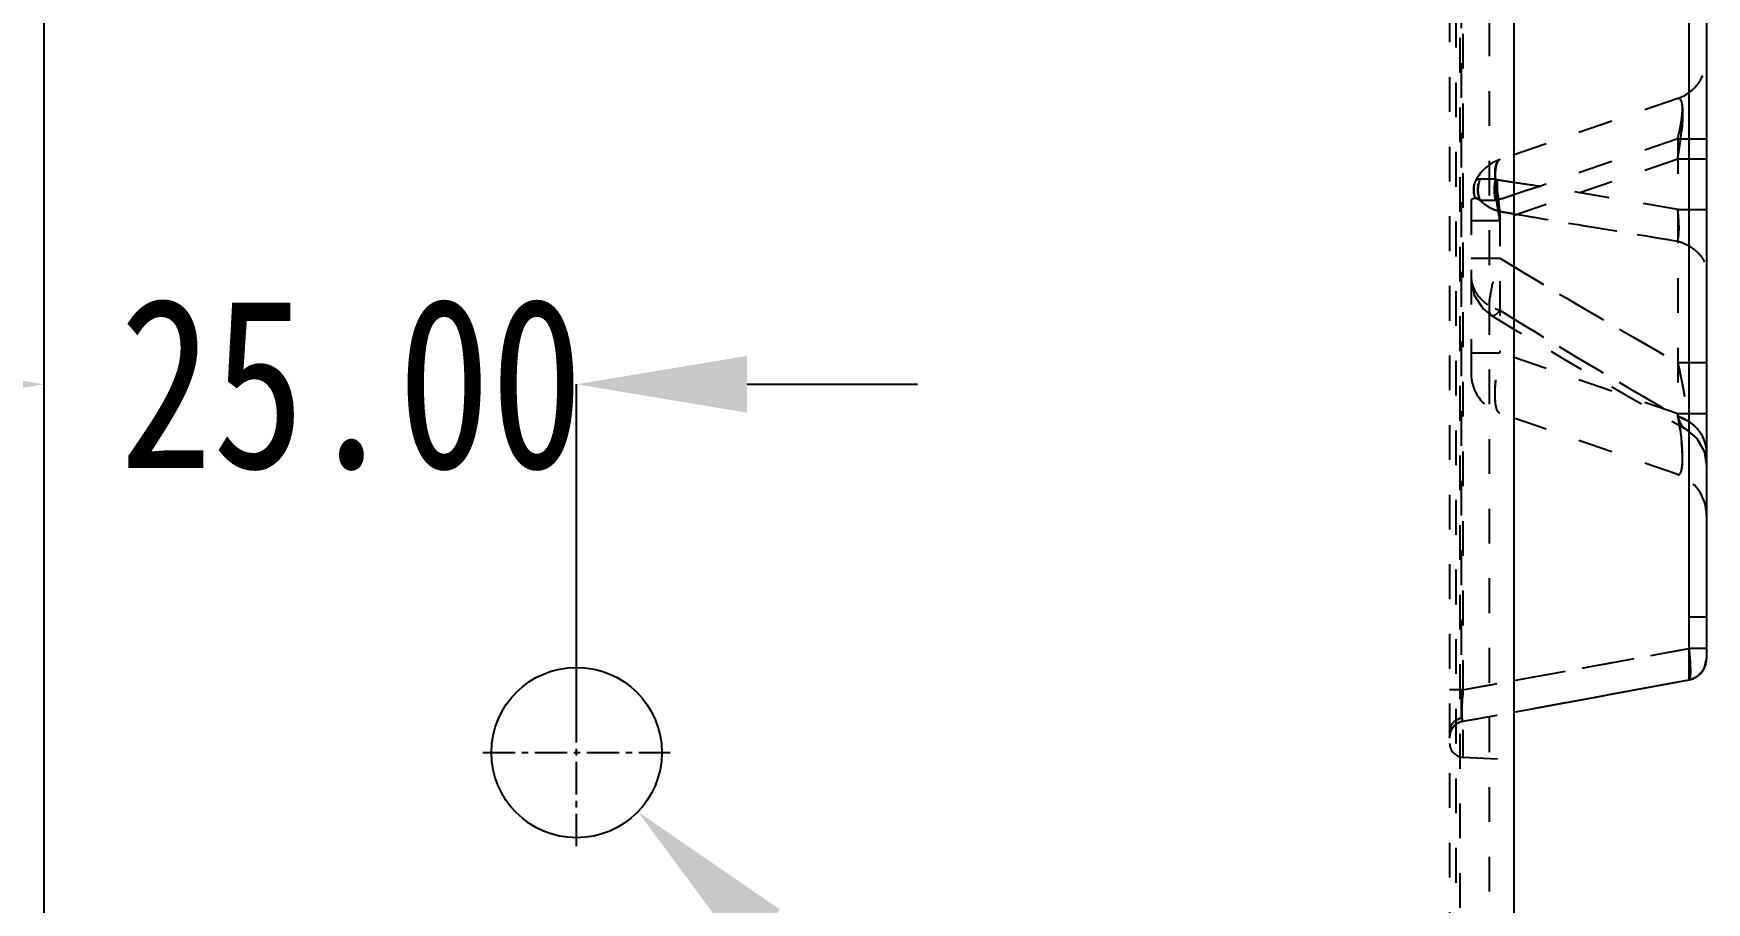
# Model space of a CAD drawing. Header units: millimetres. Extents: x 2141 to 4292, y -4498 to 2648.
# Drawn here: x 3229.7 to 3308.2, y -874.8 to -834 of the extents above; entities that cross this region are included whole.
import ezdxf

# ---------------------------------------------------------------- set-up
doc = ezdxf.new("R2010")
doc.units = ezdxf.units.MM
doc.header["$LTSCALE"] = 16.335
doc.header["$PDMODE"] = 3
doc.header["$PDSIZE"] = 0.3125
doc.linetypes.add('CENTER', pattern=[0.6, 0.375, -0.075, 0.075, -0.075])
doc.linetypes.add('HIDDEN', pattern=[0.2, 0.1, -0.1])
doc.layers.get('0').update_dxf_attribs({"linetype": 'CONTINUOUS'})
doc.layers.get('Defpoints').update_dxf_attribs({"linetype": 'CONTINUOUS'})
doc.layers.add('11', color=7, linetype='CONTINUOUS')
doc.styles.get("Standard").update_dxf_attribs({"font": 'txt', "width": 0.8})
doc.dimstyles.get("Standard").update_dxf_attribs({"dimtxt": 0.15625, "dimasz": 0.1875, "dimexe": 0.125, "dimexo": 0.0625, "dimtad": 0, "dimtih": 1, "dimtoh": 1, "dimdsep": 46, "dimtxsty": 'Standard', "dimcen": 0.09, "dimadec": 0, "dimazin": 0, "dimtp": 0.01, "dimtm": 0.01, "dimtfac": 1, "dimtofl": 0, "dimtmove": 0, "dimatfit": 3, "dimfxl": 0, "dimtolj": 1, "dimarcsym": 0})

# ---------------------------------------------------------------- blocks, each defined once
blk = doc.blocks.new('*D36')
at = {"color": 4, "lineweight": -2}
for p, q in [((3222.177, -850.43), (3214.177, -850.43)), ((3230.177, -859.087), (3230.177, -850.43)), ((3255.177, -865.772), (3255.177, -850.43)), ((3263.177, -850.43), (3271.177, -850.43))]:
    blk.add_line(p, q, dxfattribs=at)
at = {"color": 4}
for points in [[(3222.177, -849.097), (3222.177, -851.763), (3230.177, -850.43)], [(3263.177, -849.097), (3263.177, -851.763), (3255.177, -850.43)]]:
    blk.add_solid(points, dxfattribs=at)
at = {"layer": 'Defpoints', "color": 0}
for p in [(3230.177, -850.43), (3230.177, -859.087), (3255.177, -865.772)]:
    blk.add_point(p, dxfattribs=at)
at = {"color": 6, "insert": (3244.606, -850.43), "char_height": 8, "attachment_point": 5}
blk.add_mtext('\\A1;25.00', dxfattribs=at)
blk = doc.blocks.new('*D37')
at = {"color": 4, "lineweight": -2}
blk.add_line((3269.564, -881.611), (3263.809, -876.054), dxfattribs=at)
at = {"color": 4}
blk.add_solid([(3264.736, -875.094), (3262.883, -877.013), (3258.055, -870.496)], dxfattribs=at)
at = {"layer": 'Defpoints', "color": 0}
for p in [(3252.3, -864.939), (3258.055, -870.496)]:
    blk.add_point(p, dxfattribs=at)
at = {"color": 6, "insert": (3278.005, -889.761), "char_height": 8, "attachment_point": 5, "rotation": 316.00084}
blk.add_mtext('\\A1;∅8.00', dxfattribs=at)

msp = doc.modelspace()

# ---------------------------------------------------------------- linework, layer by layer
at = {"layer": '11', "color": 7, "linetype": 'Continuous'}
for p, q in [((3299.177, -625.718), (3299.177, -945.718)), ((3230.177, -938.718), (3230.177, -632.718)), ((3308.222, -784.441), (3308.222, -863.315)), ((3307.392, -785.004), (3307.392, -864.304)), ((3299.177, -865.816), (3307.4, -864.304)), ((3307.392, -864.304), (3307.4, -864.304)), ((3307.4, -864.304), (3307.783, -864.146))]:
    msp.add_line(p, q, dxfattribs=at)
at = {"layer": '11', "color": 8, "linetype": 'HIDDEN'}
for p, q in [((3296.162, -679.195), (3296.162, -882.247)), ((3296.781, -693.501), (3296.781, -867.934)), ((3296.702, -783.084), (3296.702, -866.107)), ((3296.638, -791.7), (3296.638, -882.75)), ((3298.04, -880.775), (3298.04, -805.362)), ((3296.448, -810.124), (3296.448, -880.858)), ((3306.867, -837.012), (3298.523, -839.885)), ((3306.867, -838.912), (3300.421, -841.132)), ((3306.867, -838.912), (3306.867, -851.939)), ((3306.867, -838.912), (3308.222, -838.912)), ((3306.867, -839.863), (3298.523, -842.736)), ((3308.222, -839.863), (3306.867, -839.863)), ((3298.314, -840.808), (3297.585, -840.808)), ((3306.867, -842.219), (3300.421, -841.132)), ((3297.167, -841.785), (3297.167, -849.897)), ((3297.585, -841.785), (3298.314, -841.785)), ((3297.167, -842.736), (3298.523, -842.736)), ((3298.523, -842.322), (3298.523, -848.947)), ((3299.177, -842.432), (3298.523, -842.322)), ((3306.867, -842.219), (3308.222, -842.219)), ((3297.167, -844.512), (3298.523, -844.512)), ((3298.523, -844.512), (3299.176, -844.908)), ((3298.229, -847.215), (3298.133, -847.207)), ((3298.134, -847.208), (3298.134, -847.208)), ((3298.523, -846.955), (3299.176, -847.359)), ((3297.167, -848.947), (3298.523, -848.947)), ((3306.867, -851.82), (3298.523, -848.947)), ((3306.867, -849.407), (3308.222, -849.407)), ((3306.867, -854.671), (3298.523, -851.798)), ((3308.222, -851.82), (3306.867, -851.82)), ((3307.196, -852.501), (3307.105, -852.406)), ((3307.198, -852.502), (3307.198, -852.502)), ((3307.392, -861.34), (3308.222, -861.34)), ((3308.222, -862.828), (3307.392, -862.828)), ((3308.222, -863.315), (3308.222, -863.315)), ((3296.785, -864.774), (3299.177, -864.339)), ((3307.4, -864.304), (3307.392, -864.304)), ((3307.401, -864.304), (3307.4, -864.304)), ((3296.785, -864.774), (3296.162, -864.774)), ((3296.413, -866.433), (3296.568, -866.325)), ((3296.568, -866.325), (3296.736, -866.262)), ((3296.702, -866.107), (3296.785, -866.092)), ((3296.785, -866.092), (3296.702, -866.107)), ((3296.736, -866.262), (3296.782, -866.252)), ((3296.781, -866.252), (3299.177, -865.816)), ((3296.782, -866.252), (3296.785, -866.251)), ((3296.782, -866.252), (3296.782, -866.252)), ((3296.785, -866.251), (3299.177, -865.816)), ((3296.781, -867.934), (3299.177, -868.059))]:
    msp.add_line(p, q, dxfattribs=at)
at = {"layer": '11', "color": 1, "linetype": 'CENTER', "ltscale": 0.248791}
for p, q in [((3255.177, -872.118), (3255.177, -863.318)), ((3250.777, -867.718), (3259.577, -867.718))]:
    msp.add_line(p, q, dxfattribs=at)
at = {"layer": '11', "color": 8, "linetype": 'HIDDEN'}
for points in [[(3297.167, -845.49), (3297.318, -846.252), (3297.746, -846.901)], [(3297.315, -846.245), (3297.734, -846.889), (3298.132, -847.207)], [(3307.197, -852.501), (3307.766, -852.978), (3308.105, -853.576), (3308.222, -854.253)], [(3307.2, -852.503), (3307.277, -852.549), (3307.782, -852.998), (3308.109, -853.588)], [(3296.162, -866.994), (3296.195, -866.775), (3296.283, -866.584), (3296.413, -866.433)]]:
    msp.add_lwpolyline(points, dxfattribs=at)
at = {"layer": '11', "color": 7, "linetype": 'Continuous'}
msp.add_lwpolyline([(3307.783, -864.146), (3308.106, -863.786), (3308.222, -863.316)], dxfattribs=at)
msp.add_circle((3255.177, -867.718), 4, dxfattribs=at)
at = {"layer": '11', "color": 8, "linetype": 'HIDDEN'}
for centre, radius, start, end in [((3306.212, -835.111), 2.01, 288.99991, 360), ((3299.177, -841.785), 2.01, 108.99999, 180), ((3298.462, -841.304), 1.17, 174.30272, 187.77518), ((3298.875, -841.301), 1.383, 172.50499, 187.17019), ((3298.471, -840.32), 0.512, 252.21186, 260.77174), ((3317.075, -722.801), 119.495, 261.00306, 261.38427), ((3322.834, -685.308), 157.428, 261.06682, 261.815), ((3323.936, -677.636), 165.178, 261.37822, 261.81552), ((3326.907, -924.913), 87.868, 107.54339, 108.39765), ((3319.332, -902.111), 63.84, 108.40577, 109.0852), ((3298.955, -840.434), 1.925, 233.43064, 235.03914), ((3299.126, -840.114), 2.289, 245.25937, 254.71369), ((3674.275, 1388.776), 2262.518, 260.440193, 260.654399), ((3674.041, 1387.379), 2261.102, 260.456979, 260.654505), ((3455.422, -586.616), 301.874, 238.68446, 240.52058), ((3456.969, -583.971), 304.938, 238.83802, 240.5122), ((3298.557, -845.325), 1.39, 180.04973, 186.16897), ((3458.262, -583.474), 308.539, 238.73557, 240.68503), ((3299.114, -844.956), 2.084, 247.0609, 253.51984), ((3449.11, -604.36), 285.532, 238.17067, 240.12107), ((3451.072, -601.056), 289.375, 238.33757, 240.11006), ((3299.177, -849.897), 2.01, 180, 251.00001), ((3287.77, -855.166), 19.387, 7.78519, 9.93883), ((3306.212, -856.571), 2.01, 0, 71.00009), ((2833.967, 1688.266), 2594.651, 280.275072, 280.513194), ((2837.539, 1668.886), 2574.944, 280.327886, 280.513733), ((3307.218, -863.315), 1.004, 279.95457, 359.97132), ((2842.405, 1639.028), 2546.15, 280.279941, 280.522605), ((3296.817, -866.752), 0.655, 100.12609, 179.99718), ((3296.916, -866.993), 0.754, 99.9866, 179.99155), ((3296.816, -867.281), 0.653, 180, 267)]:
    msp.add_arc(centre, radius, start, end, dxfattribs=at)
at = {"layer": '11', "color": 7, "linetype": 'Continuous'}
msp.add_arc((2845.971, 1619.697), 2526.494, 280.333748, 280.523163, dxfattribs=at)
at = {"layer": '11', "color": 8, "linetype": 'HIDDEN'}
for points, knots in [([(3306.867, -838.912), (3306.898, -838.785), (3306.959, -838.532), (3307.033, -838.157), (3307.082, -837.806), (3307.102, -837.502), (3307.089, -837.263), (3307.05, -837.098), (3306.968, -836.998), (3306.895, -837.002), (3306.867, -837.012)], [0, 0, 0, 0, 0.191943, 0.380895, 0.557545, 0.709589, 0.826994, 0.905964, 0.956025, 1, 1, 1, 1]), ([(3306.867, -838.912), (3306.901, -838.779), (3306.962, -838.518), (3307.033, -838.139), (3307.079, -837.795), (3307.097, -837.502), (3307.085, -837.27), (3307.05, -837.107), (3306.972, -837), (3306.896, -837.002), (3306.867, -837.012)], [0, 0, 0, 0, 0.201843, 0.392473, 0.564278, 0.709793, 0.82298, 0.902641, 0.954229, 1, 1, 1, 1]), ([(3306.867, -837.012), (3306.882, -837.007), (3306.917, -837.002), (3306.967, -837.03), (3307.005, -837.086), (3307.053, -837.21), (3307.085, -837.437), (3307.097, -837.783), (3307.079, -838.22), (3307.034, -838.728), (3306.962, -839.284), (3306.901, -839.667), (3306.867, -839.863)], [0, 0, 0, 0, 0.016707, 0.033491, 0.054912, 0.083636, 0.166826, 0.284548, 0.433891, 0.608093, 0.799364, 1, 1, 1, 1]), ([(3306.867, -837.012), (3306.882, -837.007), (3306.916, -837.002), (3306.965, -837.027), (3307.005, -837.08), (3307.054, -837.202), (3307.087, -837.431), (3307.097, -837.785), (3307.077, -838.231), (3307.032, -838.745), (3306.962, -839.297), (3306.9, -839.673), (3306.867, -839.863)], [0, 0, 0, 0, 0.016296, 0.03269, 0.053489, 0.081607, 0.164521, 0.285136, 0.438514, 0.615266, 0.80547, 1, 1, 1, 1]), ([(3306.867, -839.863), (3306.901, -839.667), (3306.962, -839.284), (3307.034, -838.728), (3307.079, -838.22), (3307.097, -837.783), (3307.085, -837.437), (3307.053, -837.21), (3307.005, -837.086), (3306.967, -837.03), (3306.917, -837.002), (3306.882, -837.007), (3306.867, -837.012)], [0, 0, 0, 0, 0.200654, 0.391908, 0.566104, 0.715453, 0.833178, 0.916367, 0.945091, 0.966511, 0.983295, 1, 1, 1, 1]), ([(3306.867, -837.012), (3306.882, -837.007), (3306.916, -837.002), (3306.965, -837.027), (3307.005, -837.08), (3307.055, -837.201), (3307.091, -837.43), (3307.103, -837.783), (3307.084, -838.23), (3307.034, -838.744), (3306.961, -839.296), (3306.9, -839.673), (3306.867, -839.863)], [0, 0, 0, 0, 0.016116, 0.032547, 0.053421, 0.081544, 0.164289, 0.284678, 0.437986, 0.615027, 0.805426, 1, 1, 1, 1]), ([(3298.523, -839.885), (3298.482, -839.899), (3298.403, -839.987), (3298.34, -840.178), (3298.299, -840.453), (3298.288, -840.805), (3298.305, -841.224), (3298.369, -841.878), (3298.454, -842.387), (3298.523, -842.736)], [0, 0, 0, 0, 0.044283, 0.111524, 0.206182, 0.32724, 0.471844, 0.63581, 1, 1, 1, 1]), ([(3298.523, -842.736), (3298.454, -842.387), (3298.369, -841.878), (3298.305, -841.224), (3298.288, -840.805), (3298.299, -840.453), (3298.34, -840.178), (3298.403, -839.987), (3298.482, -839.899), (3298.523, -839.885)], [0, 0, 0, 0, 0.364199, 0.528169, 0.672771, 0.793825, 0.888481, 0.955722, 1, 1, 1, 1]), ([(3298.314, -840.808), (3298.302, -840.691), (3298.292, -840.477), (3298.313, -840.162), (3298.413, -839.923), (3298.523, -839.885)], [0, 0, 0, 0, 0.357354, 0.644121, 1, 1, 1, 1]), ([(3297.364, -840.918), (3297.307, -841.037), (3297.246, -841.307), (3297.308, -841.576), (3297.364, -841.698)], [0, 0, 0, 0, 0.494898, 1, 1, 1, 1]), ([(3297.364, -840.917), (3297.355, -840.938), (3297.322, -841.025), (3297.304, -841.117), (3297.297, -841.188)], [0, 0, 0, 0, 0.238825, 1, 1, 1, 1]), ([(3297.585, -840.808), (3297.54, -840.805), (3297.445, -840.804), (3297.383, -840.879), (3297.364, -840.918)], [0, 0, 0, 0, 0.509864, 1, 1, 1, 1]), ([(3297.423, -840.846), (3297.405, -840.859), (3297.383, -840.883), (3297.368, -840.91), (3297.364, -840.918)], [0, 0, 0, 0, 0.730942, 1, 1, 1, 1]), ([(3297.585, -840.808), (3297.569, -840.808), (3297.514, -840.81), (3297.456, -840.823), (3297.423, -840.846)], [0, 0, 0, 0, 0.290618, 1, 1, 1, 1]), ([(3297.585, -840.808), (3297.51, -840.957), (3297.43, -841.297), (3297.51, -841.636), (3297.585, -841.785)], [0, 0, 0, 0, 0.499942, 1, 1, 1, 1]), ([(3297.586, -840.808), (3297.576, -840.832), (3297.537, -840.932), (3297.514, -841.039), (3297.503, -841.121)], [0, 0, 0, 0, 0.23468, 1, 1, 1, 1]), ([(3298.314, -840.808), (3298.272, -840.967), (3298.233, -841.296), (3298.269, -841.627), (3298.314, -841.785)], [0, 0, 0, 0, 0.499999, 1, 1, 1, 1]), ([(3298.314, -840.808), (3298.271, -840.966), (3298.233, -841.297), (3298.271, -841.627), (3298.314, -841.785)], [0, 0, 0, 0, 0.5, 1, 1, 1, 1]), ([(3298.389, -840.826), (3298.363, -840.983), (3298.353, -841.307), (3298.409, -841.626), (3298.458, -841.779)], [0, 0, 0, 0, 0.497246, 1, 1, 1, 1]), ([(3298.397, -840.832), (3298.382, -840.989), (3298.384, -841.305), (3298.427, -841.618), (3298.466, -841.771)], [0, 0, 0, 0, 0.498217, 1, 1, 1, 1]), ([(3300.421, -841.132), (3300.251, -841.186), (3299.594, -841.396), (3298.94, -841.612), (3298.458, -841.779)], [0, 0, 0, 0, 0.259486, 1, 1, 1, 1]), ([(3297.364, -841.698), (3297.314, -841.71), (3297.253, -841.724), (3297.167, -841.764), (3297.167, -841.785)], [0, 0, 0, 0, 0.708398, 1, 1, 1, 1]), ([(3297.364, -841.698), (3297.314, -841.711), (3297.252, -841.723), (3297.167, -841.764), (3297.167, -841.785)], [0, 0, 0, 0, 0.707712, 1, 1, 1, 1]), ([(3297.302, -841.462), (3297.305, -841.482), (3297.317, -841.558), (3297.338, -841.632), (3297.359, -841.685)], [0, 0, 0, 0, 0.256811, 1, 1, 1, 1]), ([(3297.569, -841.769), (3297.531, -841.744), (3297.472, -841.719), (3297.404, -841.688), (3297.372, -841.682), (3297.359, -841.685)], [0, 0, 0, 0, 0.600673, 0.830662, 1, 1, 1, 1]), ([(3297.605, -841.806), (3297.555, -841.792), (3297.488, -841.741), (3297.403, -841.709), (3297.37, -841.713)], [0, 0, 0, 0, 0.607062, 1, 1, 1, 1]), ([(3297.502, -841.474), (3297.508, -841.523), (3297.52, -841.587), (3297.536, -841.649), (3297.541, -841.664)], [0, 0, 0, 0, 0.757173, 1, 1, 1, 1]), ([(3297.605, -841.806), (3297.665, -841.866), (3297.933, -842.097), (3298.264, -842.251), (3298.523, -842.322)], [0, 0, 0, 0, 0.240296, 1, 1, 1, 1]), ([(3298.458, -841.779), (3298.46, -841.829), (3298.469, -842.012), (3298.492, -842.194), (3298.523, -842.322)], [0, 0, 0, 0, 0.274835, 1, 1, 1, 1]), ([(3298.523, -842.322), (3298.514, -842.283), (3298.478, -842.104), (3298.463, -841.923), (3298.458, -841.782)], [0, 0, 0, 0, 0.224146, 1, 1, 1, 1]), ([(3306.867, -843.712), (3306.89, -843.616), (3306.921, -843.399), (3306.939, -842.899), (3306.906, -842.497), (3306.867, -842.219)], [0, 0, 0, 0, 0.195962, 0.437763, 1, 1, 1, 1]), ([(3306.867, -843.712), (3306.919, -843.499), (3306.948, -842.995), (3306.906, -842.497), (3306.867, -842.219)], [0, 0, 0, 0, 0.437185, 1, 1, 1, 1]), ([(3306.867, -843.712), (3307.054, -843.762), (3307.411, -843.911), (3307.863, -844.255), (3308.15, -844.707), (3308.222, -845.044), (3308.222, -845.205)], [0, 0, 0, 0, 0.269486, 0.533095, 0.777151, 1, 1, 1, 1]), ([(3298.134, -847.207), (3298.1, -847.187), (3298.047, -847.09), (3298.01, -846.792), (3298.068, -846.24), (3298.241, -845.435), (3298.42, -844.835), (3298.523, -844.513)], [0, 0, 0, 0, 0.042569, 0.109404, 0.325461, 0.634442, 1, 1, 1, 1]), ([(3297.167, -845.326), (3297.167, -845.682), (3297.391, -846.25), (3297.972, -846.733), (3298.335, -846.899), (3298.523, -846.955)], [0, 0, 0, 0, 0.475461, 0.737646, 1, 1, 1, 1]), ([(3298.523, -846.955), (3298.475, -847.018), (3298.39, -847.118), (3298.28, -847.2), (3298.229, -847.215)], [0, 0, 0, 0, 0.600159, 1, 1, 1, 1]), ([(3298.523, -851.798), (3298.482, -851.784), (3298.403, -851.696), (3298.34, -851.504), (3298.299, -851.23), (3298.288, -850.878), (3298.305, -850.459), (3298.369, -849.805), (3298.454, -849.296), (3298.523, -848.947)], [0, 0, 0, 0, 0.044268, 0.111505, 0.206169, 0.327234, 0.471844, 0.635811, 1, 1, 1, 1]), ([(3298.523, -851.798), (3298.483, -851.784), (3298.405, -851.696), (3298.344, -851.506), (3298.305, -851.231), (3298.294, -850.88), (3298.31, -850.46), (3298.371, -849.806), (3298.455, -849.296), (3298.523, -848.947)], [0, 0, 0, 0, 0.04369, 0.1106, 0.205072, 0.326171, 0.47105, 0.635335, 1, 1, 1, 1]), ([(3306.867, -849.408), (3306.91, -849.598), (3306.994, -849.978), (3307.107, -850.542), (3307.202, -851.084), (3307.264, -851.512), (3307.298, -851.823), (3307.313, -852.02), (3307.318, -852.187), (3307.314, -852.32), (3307.299, -852.417), (3307.279, -852.482), (3307.238, -852.518), (3307.208, -852.508), (3307.196, -852.501)], [0, 0, 0, 0, 0.182565, 0.363638, 0.53807, 0.697553, 0.768088, 0.830281, 0.882634, 0.924126, 0.954475, 0.974484, 0.987201, 1, 1, 1, 1]), ([(3306.867, -849.408), (3306.908, -849.598), (3306.992, -849.978), (3307.11, -850.541), (3307.208, -851.083), (3307.268, -851.511), (3307.3, -851.822), (3307.314, -852.019), (3307.318, -852.186), (3307.314, -852.32), (3307.3, -852.417), (3307.282, -852.483), (3307.241, -852.52), (3307.211, -852.51), (3307.199, -852.503)], [0, 0, 0, 0, 0.182312, 0.363311, 0.537732, 0.697171, 0.767712, 0.829818, 0.882097, 0.923752, 0.954254, 0.974319, 0.987001, 1, 1, 1, 1]), ([(3306.867, -854.671), (3306.882, -854.676), (3306.916, -854.681), (3306.965, -854.655), (3307.005, -854.603), (3307.055, -854.481), (3307.091, -854.253), (3307.103, -853.9), (3307.084, -853.453), (3307.034, -852.939), (3306.961, -852.387), (3306.9, -852.01), (3306.867, -851.82)], [0, 0, 0, 0, 0.016117, 0.032549, 0.053423, 0.081546, 0.164291, 0.28468, 0.437986, 0.615027, 0.805426, 1, 1, 1, 1]), ([(3306.867, -851.82), (3306.901, -852.016), (3306.962, -852.399), (3307.034, -852.955), (3307.079, -853.463), (3307.097, -853.9), (3307.085, -854.246), (3307.053, -854.473), (3307.005, -854.597), (3306.967, -854.653), (3306.917, -854.681), (3306.882, -854.676), (3306.867, -854.671)], [0, 0, 0, 0, 0.200653, 0.391907, 0.566103, 0.715452, 0.833177, 0.916365, 0.945089, 0.96651, 0.983294, 1, 1, 1, 1]), ([(3306.867, -851.82), (3306.881, -851.905), (3306.938, -852.241), (3306.988, -852.579), (3307.019, -852.833)], [0, 0, 0, 0, 0.251708, 1, 1, 1, 1]), ([(3306.867, -851.939), (3307.056, -851.997), (3307.42, -852.171), (3308.003, -852.676), (3308.222, -853.26), (3308.222, -853.627)], [0, 0, 0, 0, 0.258554, 0.51937, 1, 1, 1, 1]), ([(3307.379, -852.176), (3307.339, -852.151), (3307.176, -852.055), (3307.001, -851.98), (3306.867, -851.939)], [0, 0, 0, 0, 0.254019, 1, 1, 1, 1]), ([(3306.955, -852.136), (3306.948, -852.12), (3306.917, -852.055), (3306.888, -851.99), (3306.867, -851.939)], [0, 0, 0, 0, 0.235174, 1, 1, 1, 1]), ([(3307.108, -852.408), (3307.064, -852.346), (3306.979, -852.191), (3306.906, -852.032), (3306.867, -851.94)], [0, 0, 0, 0, 0.431123, 1, 1, 1, 1]), ([(3307.106, -852.406), (3307.093, -852.388), (3307.037, -852.302), (3306.99, -852.21), (3306.955, -852.136)], [0, 0, 0, 0, 0.205796, 1, 1, 1, 1]), ([(3308.055, -852.919), (3307.983, -852.769), (3307.79, -852.484), (3307.524, -852.268), (3307.379, -852.176)], [0, 0, 0, 0, 0.49292, 1, 1, 1, 1]), ([(3306.867, -854.671), (3306.88, -854.675), (3306.909, -854.68), (3306.952, -854.664), (3306.987, -854.627), (3307.032, -854.542), (3307.068, -854.382), (3307.092, -854.134), (3307.094, -853.814), (3307.076, -853.432), (3307.038, -853), (3307, -852.697), (3306.979, -852.54)], [0, 0, 0, 0, 0.018961, 0.037259, 0.058811, 0.086371, 0.164647, 0.276119, 0.41971, 0.592212, 0.787732, 1, 1, 1, 1]), ([(3308.222, -853.627), (3308.222, -853.569), (3308.207, -853.325), (3308.135, -853.086), (3308.055, -852.919)], [0, 0, 0, 0, 0.240453, 1, 1, 1, 1]), ([(3307.392, -862.828), (3307.414, -863.013), (3307.447, -863.355), (3307.466, -863.76), (3307.464, -864.024), (3307.453, -864.165), (3307.439, -864.251), (3307.416, -864.301), (3307.401, -864.304)], [0, 0, 0, 0, 0.374372, 0.690834, 0.813934, 0.907954, 0.969569, 1, 1, 1, 1]), ([(3296.785, -864.774), (3296.769, -864.964), (3296.749, -865.24), (3296.735, -865.592), (3296.731, -865.816), (3296.731, -865.995), (3296.742, -866.134), (3296.749, -866.206), (3296.771, -866.254), (3296.782, -866.252)], [0, 0, 0, 0, 0.383107, 0.557667, 0.710127, 0.833186, 0.923117, 0.977976, 1, 1, 1, 1]), ([(3296.231, -866.459), (3296.276, -866.369), (3296.411, -866.208), (3296.603, -866.125), (3296.702, -866.107)], [0, 0, 0, 0, 0.49997, 1, 1, 1, 1]), ([(3296.785, -866.251), (3296.761, -866.255), (3296.659, -866.278), (3296.561, -866.323), (3296.496, -866.368)], [0, 0, 0, 0, 0.240507, 1, 1, 1, 1])]:
    msp.add_open_spline(points, degree=3, knots=knots, dxfattribs=at)
for points in [[(3297.541, -841.664), (3297.553, -841.706), (3297.567, -841.746), (3297.584, -841.786)], [(3297.585, -841.785), (3297.654, -841.856), (3297.729, -841.922), (3297.808, -841.98)], [(3298.458, -841.779), (3298.411, -841.786), (3298.362, -841.788), (3298.314, -841.785)], [(3298.458, -841.782), (3298.411, -841.787), (3298.362, -841.789), (3298.314, -841.786)], [(3297.852, -842.012), (3297.951, -842.082), (3298.058, -842.142), (3298.168, -842.193)], [(3296.162, -866.752), (3296.162, -866.651), (3296.187, -866.549), (3296.231, -866.459)], [(3296.451, -866.4), (3296.374, -866.461), (3296.307, -866.539), (3296.258, -866.625)]]:
    msp.add_open_spline(points, degree=3, dxfattribs=at)
at = {"layer": '11', "color": 7, "linetype": 'Continuous'}
for points in [[(3307.798, -864.132), (3307.884, -864.072), (3307.962, -863.998), (3308.024, -863.914)], [(3308.024, -863.914), (3308.055, -863.871), (3308.083, -863.826), (3308.107, -863.779)]]:
    msp.add_open_spline(points, degree=3, dxfattribs=at)
for points, knots in [([(3308.107, -863.779), (3308.126, -863.742), (3308.19, -863.595), (3308.222, -863.434), (3308.222, -863.315)], [0, 0, 0, 0, 0.25942, 1, 1, 1, 1]), ([(3307.392, -864.304), (3307.427, -864.298), (3307.571, -864.263), (3307.706, -864.197), (3307.798, -864.132)], [0, 0, 0, 0, 0.239876, 1, 1, 1, 1])]:
    msp.add_open_spline(points, degree=3, knots=knots, dxfattribs=at)

# ---------------------------------------------------------------- dimensions: what is measured, and where the dimension line sits
dim = msp.add_linear_dim(base=(3230.177, -850.43), p1=(3255.177, -865.772), p2=(3230.177, -859.087), dimstyle='Standard', override={"dimtxt": 8, "dimasz": 8, "dimexe": 0, "dimexo": 0, "dimgap": 0, "dimtih": 0, "dimtoh": 0, "dimzin": 0, "dimcen": 0, "dimclrd": 4, "dimclre": 4, "dimclrt": 6, "dimadec": 2, "dimtp": 0, "dimtm": 0, "dimtzin": 0})
dim.commit()
dim.dimension.update_dxf_attribs({"geometry": '*D36', "text_midpoint": (3244.606, -850.43), "dimtype": 160})
dim = msp.add_diameter_dim_2p(p1=(3252.3, -864.939), p2=(3258.055, -870.496), dimstyle='Standard', override={"dimtxt": 8, "dimasz": 8, "dimexe": 0, "dimexo": 0, "dimgap": 0, "dimtih": 0, "dimtoh": 0, "dimzin": 0, "dimcen": 0, "dimclrd": 4, "dimclre": 4, "dimclrt": 6, "dimadec": 2, "dimtp": 0, "dimtm": 0, "dimtzin": 0})
dim.commit()
dim.dimension.update_dxf_attribs({"geometry": '*D37', "text_midpoint": (3278.005, -889.761)})

doc.saveas('drawing.dxf')
